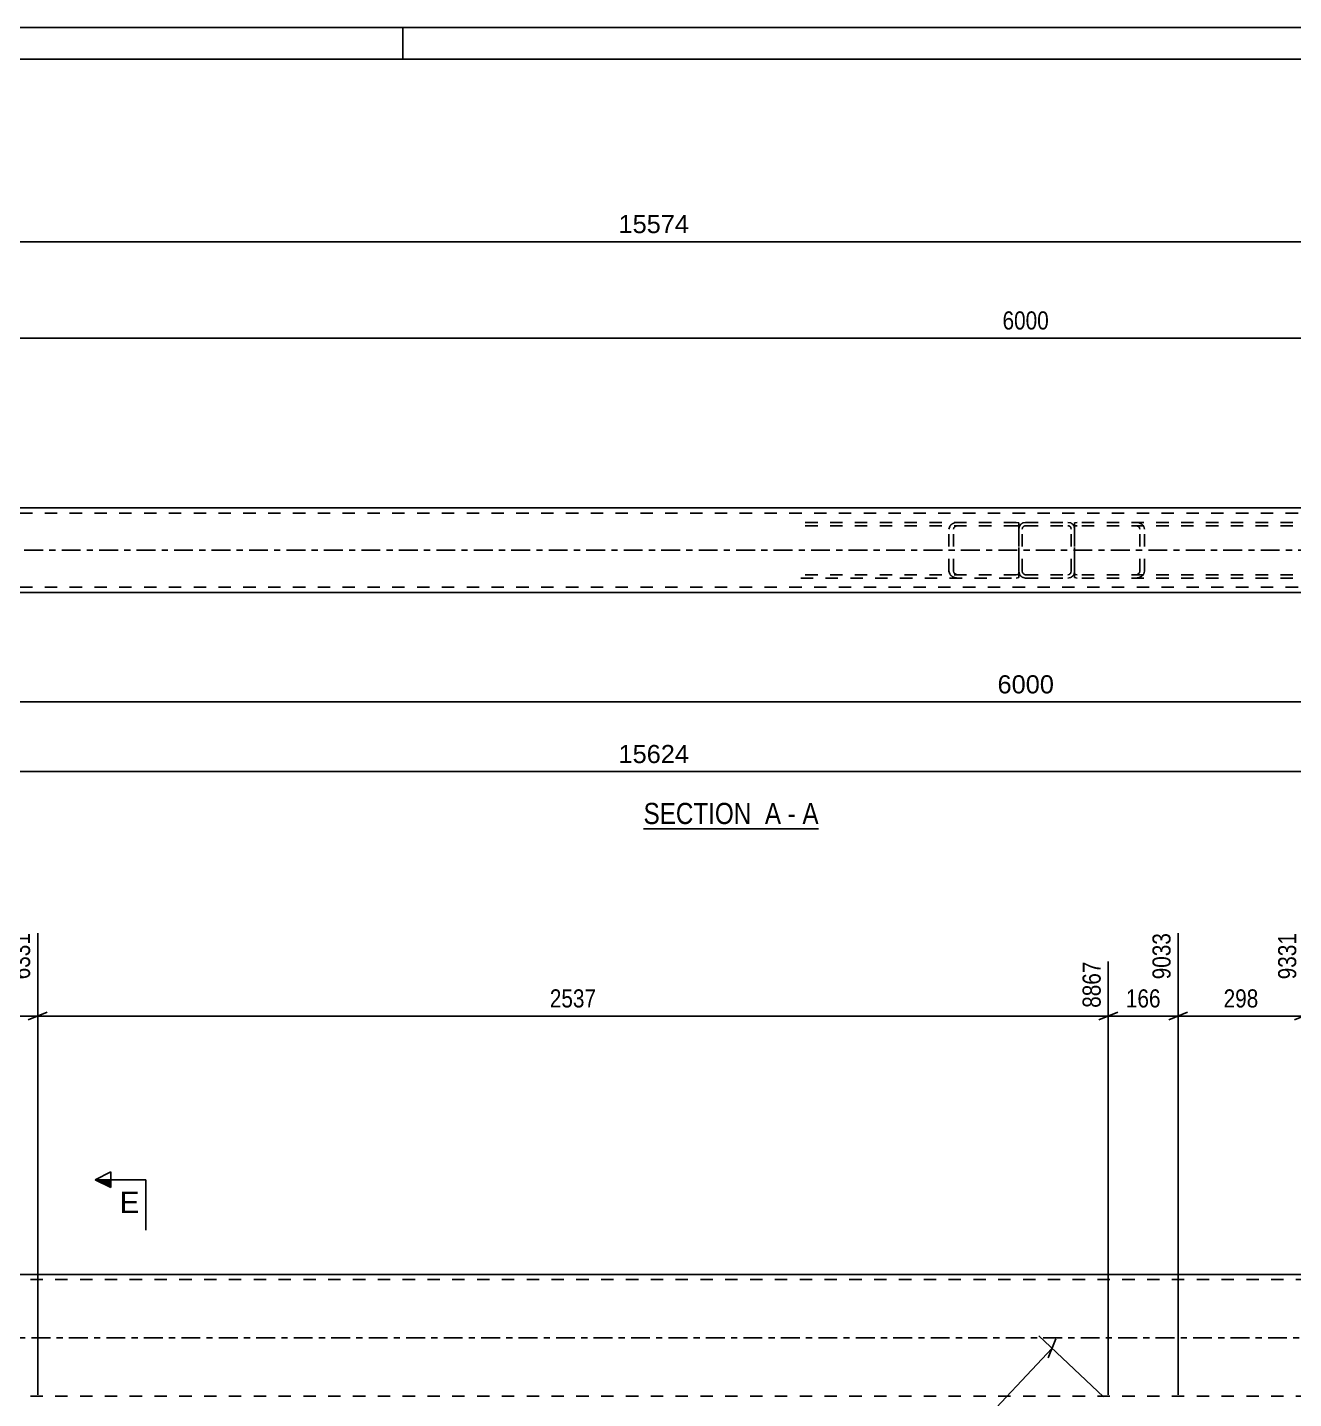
# Model space of a CAD drawing. Header units: millimetres. Extents: x -82 to 1107, y -634 to 207.
# Drawn here: x 417.7 to 617.7, y -9.6 to 207.1 of the extents above; entities that cross this region are included whole.
import ezdxf

# ---------------------------------------------------------------- set-up
doc = ezdxf.new("R2010")
doc.units = ezdxf.units.MM
doc.linetypes.add('DXK_LINE_DOT2', pattern=[3.9198, 1.9599, -1.9599])
doc.linetypes.add('DXK_LINE_DOT3', pattern=[5.9187, 2.979, -0.9799, 0.9799, -0.9799])
doc.styles.add('Arial', font='ARIAL.TTF', dxfattribs={"height": 0.2})
doc.styles.add('Arial Narrow', font='ARIALN.TTF', dxfattribs={"height": 0.2})

# ---------------------------------------------------------------- blocks, each defined once
blk = doc.blocks.new('Unknown-348435297-1162')
at = {"color": 5, "linetype": 'Continuous'}
for p, q in [((1106.97, 207.06), (-82.03, 207.06)), ((476.97, 202.06), (476.97, 207.06)), ((1101.97, 202.06), (-77.03, 202.06))]:
    blk.add_line(p, q, dxfattribs=at)
blk = doc.blocks.new('Unknown-348435297-12 - 2361')
at = {"color": 6, "linetype": 'Continuous'}
blk.add_line((514.99, 80.44), (542.64, 80.44), dxfattribs=at)
at = {"color": 0, "linetype": 'Continuous'}
blk.add_wipeout([(533.1, 81.19), (533.1, 84.69), (514.99, 84.69), (514.99, 81.19)], dxfattribs=at)
at = {"color": 7, "linetype": 'Continuous', "style": 'Arial Narrow'}
blk.add_text('SECTION ', height=3.34, dxfattribs=at).set_placement((514.99, 81.19))
at = {"color": 0, "linetype": 'Continuous'}
blk.add_wipeout([(536.71, 81.19), (536.71, 84.69), (534.15, 84.69), (534.15, 81.19)], dxfattribs=at)
blk.add_wipeout([(539.03, 81.19), (539.03, 84.69), (537.76, 84.69), (537.76, 81.19)], dxfattribs=at)
at = {"color": 7, "linetype": 'Continuous', "style": 'Arial Narrow'}
for s, p in [('A', (534.15, 81.19)), ('-', (537.76, 81.19))]:
    blk.add_text(s, height=3.34, dxfattribs=at).set_placement(p)
at = {"color": 0, "linetype": 'Continuous'}
blk.add_wipeout([(542.64, 81.19), (542.64, 84.69), (540.08, 84.69), (540.08, 81.19)], dxfattribs=at)
at = {"color": 7, "linetype": 'Continuous', "style": 'Arial Narrow'}
blk.add_text('A', height=3.34, dxfattribs=at).set_placement((540.08, 81.19))
blk = doc.blocks.new('Part-348435297-4078 - 3826')
at = {"color": 7, "linetype": 'DXK_LINE_DOT2'}
for p, q in [((1035.5, 9.2), (45.43, 9.2)), ((1035.5, -9.2), (45.43, -9.2))]:
    blk.add_line(p, q, dxfattribs=at)
at = {"color": 2, "linetype": 'Continuous'}
blk.add_line((800.51, 10), (407.17, 10), dxfattribs=at)
at = {"color": 7, "linetype": 'DXK_LINE_DOT3'}
blk.add_line((45.43, 0), (1035.5, 0), dxfattribs=at)
blk = doc.blocks.new('Part-348435297-2371 - 2361')
at = {"color": 7, "linetype": 'DXK_LINE_DOT2'}
for p, q in [((583.5, 128.86), (583.08, 128.8)), ((583.08, 128.8), (583.08, 120.12)), ((583.08, 128.21), (583.22, 128.29)), ((583.22, 128.29), (583.5, 128.33)), ((617.54, 128.86), (583.5, 128.86)), ((617.54, 128.33), (583.5, 128.33)), ((593.22, 128.78), (592.66, 128.86)), ((592.66, 128.33), (592.94, 128.29)), ((593.33, 128), (593.39, 127.79)), ((594.12, 127.79), (594.01, 128.2)), ((593.39, 121.13), (593.39, 127.79)), ((594.12, 121.13), (594.12, 127.79)), ((583.22, 120.63), (583.08, 120.71)), ((583.08, 120.12), (583.5, 120.06)), ((583.5, 120.59), (583.22, 120.63)), ((617.54, 120.59), (583.5, 120.59)), ((617.54, 120.06), (583.5, 120.06)), ((592.94, 120.63), (592.66, 120.59)), ((592.66, 120.06), (593.22, 120.14)), ((593.39, 121.13), (593.33, 120.92)), ((594.01, 120.72), (594.12, 121.13))]:
    blk.add_line(p, q, dxfattribs=at)
for centre, radius, start, end in [((592.77, 127.64), 0.668, 32.4104, 75.4453), ((592.88, 127.49), 1.34, 32.4104, 75.4453), ((592.77, 121.28), 0.668, 284.5547, 327.5896), ((592.88, 121.44), 1.34, 284.5547, 327.5896)]:
    blk.add_arc(centre, radius, start, end, dxfattribs=at)
blk = doc.blocks.new('Part-348435297-2496 - 2361')
at = {"color": 7, "linetype": 'DXK_LINE_DOT2'}
for p, q in [((1010.34, 130.33), (44.28, 130.33)), ((1010.34, 118.59), (44.28, 118.59))]:
    blk.add_line(p, q, dxfattribs=at)
at = {"color": 2, "linetype": 'Continuous'}
for p, q in [((775.35, 131.13), (382.02, 131.13)), ((775.35, 117.79), (382.02, 117.79))]:
    blk.add_line(p, q, dxfattribs=at)
at = {"color": 7, "linetype": 'DXK_LINE_DOT3'}
blk.add_line((44.28, 124.46), (1010.34, 124.46), dxfattribs=at)
blk = doc.blocks.new('Part-348435297-2368 - 2361')
at = {"color": 7, "linetype": 'DXK_LINE_DOT2'}
for p, q in [((573.85, 128.86), (539.81, 128.86)), ((573.85, 128.33), (539.81, 128.33)), ((563.34, 128.2), (563.23, 127.79)), ((563.96, 127.79), (564.02, 128)), ((564.7, 128.86), (564.14, 128.78)), ((564.42, 128.29), (564.7, 128.33)), ((573.85, 128.86), (574.28, 128.8)), ((573.85, 128.33), (574.13, 128.29)), ((574.13, 128.29), (574.28, 128.21)), ((574.28, 128.8), (574.28, 120.12)), ((563.23, 121.13), (563.23, 127.79)), ((563.96, 121.13), (563.96, 127.79)), ((573.85, 120.59), (539.81, 120.59)), ((539.81, 120.06), (573.85, 120.06)), ((563.23, 121.13), (563.34, 120.72)), ((564.02, 120.92), (563.96, 121.13)), ((564.14, 120.14), (564.7, 120.06)), ((564.7, 120.59), (564.42, 120.63)), ((574.13, 120.63), (573.85, 120.59)), ((573.85, 120.06), (574.28, 120.12)), ((574.28, 120.71), (574.13, 120.63))]:
    blk.add_line(p, q, dxfattribs=at)
for centre, radius, start, end in [((564.47, 127.49), 1.34, 104.5553, 147.5904), ((564.58, 127.64), 0.668, 104.5553, 147.5904), ((564.47, 121.44), 1.34, 212.4096, 255.4447), ((564.58, 121.28), 0.668, 212.4096, 255.4447)]:
    blk.add_arc(centre, radius, start, end, dxfattribs=at)
blk = doc.blocks.new('Part-348435297-2377 - 2361')
at = {"color": 7, "linetype": 'DXK_LINE_DOT2'}
for p, q in [((574.36, 128.2), (574.28, 127.79)), ((574.81, 127.79), (574.85, 128)), ((575.34, 128.86), (574.93, 128.78)), ((575.14, 128.29), (575.34, 128.33)), ((575.34, 128.86), (582.01, 128.86)), ((575.34, 128.33), (582.01, 128.33)), ((582.42, 128.78), (582.01, 128.86)), ((582.01, 128.33), (582.21, 128.29)), ((582.5, 128), (582.54, 127.79)), ((583.08, 127.79), (582.99, 128.2)), ((574.28, 121.13), (574.28, 127.79)), ((574.81, 121.13), (574.81, 127.79)), ((582.54, 121.13), (582.54, 127.79)), ((583.08, 121.13), (583.08, 127.79)), ((574.28, 121.13), (574.36, 120.72)), ((574.85, 120.92), (574.81, 121.13)), ((574.93, 120.14), (575.34, 120.06)), ((575.34, 120.59), (575.14, 120.63)), ((575.34, 120.59), (582.01, 120.59)), ((575.34, 120.06), (582.01, 120.06)), ((582.21, 120.63), (582.01, 120.59)), ((582.01, 120.06), (582.42, 120.14)), ((582.54, 121.13), (582.5, 120.92)), ((582.99, 120.72), (583.08, 121.13))]:
    blk.add_line(p, q, dxfattribs=at)
for centre, radius, start, end in [((575.34, 127.79), 1.07, 112.5, 157.5), ((575.34, 127.79), 0.533, 112.5, 157.5), ((582.01, 127.79), 0.533, 22.5, 67.5), ((582.01, 127.79), 1.07, 22.5, 67.5), ((575.34, 121.13), 1.07, 202.5, 247.5), ((575.34, 121.13), 0.533, 202.5, 247.5), ((582.01, 121.13), 0.533, 292.5, 337.5), ((582.01, 121.13), 1.07, 292.5, 337.5)]:
    blk.add_arc(centre, radius, start, end, dxfattribs=at)
blk = doc.blocks.new('StraightDimension-348435297-4392 - 3826')
at = {"color": 7, "linetype": 'Continuous'}
for p, q in [((399.44, -9), (399.44, 63.96)), ((419.29, -9), (419.29, 63.96)), ((400.94, 51.45), (397.94, 50.25)), ((399.44, 50.85), (419.29, 50.85)), ((417.79, 50.25), (420.79, 51.45))]:
    blk.add_line(p, q, dxfattribs=at)
at = {"color": 0, "linetype": 'Continuous'}
blk.add_wipeout([(418.69, 64.56), (414.49, 64.56), (414.49, 56.05), (418.69, 56.05)], dxfattribs=at)
at = {"color": 0}
blk.add_wipeout([(412.71, 51.6), (412.71, 55.8), (406.02, 55.8), (406.02, 51.6)], dxfattribs=at)
at = {"color": 3, "linetype": 'Continuous', "style": 'Arial Narrow'}
blk.add_text('6331', height=2.863, rotation=90.0002, dxfattribs=at).set_placement((418.09, 56.65))
at = {"color": 3, "style": 'Arial Narrow'}
blk.add_text('298', height=2.863, dxfattribs=at).set_placement((406.62, 52.2))
blk = doc.blocks.new('StraightDimension-348435297-4403 - 3826')
at = {"color": 7, "linetype": 'Continuous'}
for p, q in [((419.29, -9), (419.29, 63.96)), ((588.39, -9), (588.39, 59.46)), ((420.79, 51.45), (417.79, 50.25)), ((419.29, 50.85), (588.39, 50.85)), ((586.89, 50.25), (589.89, 51.45))]:
    blk.add_line(p, q, dxfattribs=at)
at = {"color": 0, "linetype": 'Continuous'}
blk.add_wipeout([(587.79, 60.06), (583.59, 60.06), (583.59, 51.55), (587.79, 51.55)], dxfattribs=at)
at = {"color": 0}
blk.add_wipeout([(508.09, 51.6), (508.09, 55.8), (499.58, 55.8), (499.58, 51.6)], dxfattribs=at)
at = {"color": 3, "linetype": 'Continuous', "style": 'Arial Narrow'}
blk.add_text('8867', height=2.863, rotation=90.0002, dxfattribs=at).set_placement((587.19, 52.15))
at = {"color": 3, "style": 'Arial Narrow'}
blk.add_text('2537', height=2.863, dxfattribs=at).set_placement((500.18, 52.2))
blk = doc.blocks.new('StraightDimension-348435297-4417 - 3826')
at = {"color": 7, "linetype": 'Continuous'}
for p, q in [((599.43, -9), (599.43, 63.96)), ((588.39, -9), (588.39, 59.46)), ((586.89, 50.25), (589.89, 51.45)), ((588.39, 50.85), (599.43, 50.85)), ((600.93, 51.45), (597.93, 50.25))]:
    blk.add_line(p, q, dxfattribs=at)
at = {"color": 0}
blk.add_wipeout([(597.25, 51.6), (597.25, 55.8), (590.57, 55.8), (590.57, 51.6)], dxfattribs=at)
at = {"color": 0, "linetype": 'Continuous'}
blk.add_wipeout([(598.83, 64.56), (594.63, 64.56), (594.63, 56.05), (598.83, 56.05)], dxfattribs=at)
at = {"color": 3, "linetype": 'Continuous', "style": 'Arial Narrow'}
blk.add_text('9033', height=2.863, rotation=90.0002, dxfattribs=at).set_placement((598.23, 56.65))
at = {"color": 3, "style": 'Arial Narrow'}
blk.add_text('166', height=2.863, dxfattribs=at).set_placement((591.17, 52.2))
blk = doc.blocks.new('StraightDimension-348435297-4428 - 3826')
at = {"color": 7, "linetype": 'Continuous'}
for p, q in [((599.43, -9), (599.43, 63.96)), ((619.28, -9), (619.28, 63.96)), ((600.93, 51.45), (597.93, 50.25)), ((599.43, 50.85), (619.28, 50.85)), ((617.78, 50.25), (620.78, 51.45))]:
    blk.add_line(p, q, dxfattribs=at)
at = {"color": 0, "linetype": 'Continuous'}
blk.add_wipeout([(618.68, 64.56), (614.48, 64.56), (614.48, 56.05), (618.68, 56.05)], dxfattribs=at)
at = {"color": 0}
blk.add_wipeout([(612.7, 51.6), (612.7, 55.8), (606.01, 55.8), (606.01, 51.6)], dxfattribs=at)
at = {"color": 3, "linetype": 'Continuous', "style": 'Arial Narrow'}
blk.add_text('9331', height=2.863, rotation=90.0002, dxfattribs=at).set_placement((618.08, 56.65))
at = {"color": 3, "style": 'Arial Narrow'}
blk.add_text('298', height=2.863, dxfattribs=at).set_placement((606.61, 52.2))
blk = doc.blocks.new('StraightDimension-348435297-11902 - 3826')
at = {"color": 7, "linetype": 'Continuous'}
for p, q in [((587.66, -9.31), (577.44, 0.3)), ((494.96, -91.56), (579.51, -1.65)), ((578.92, -3.16), (580.1, -0.15)), ((503.11, -99.23), (492.89, -89.61)), ((495.55, -90.06), (494.37, -93.07))]:
    blk.add_line(p, q, dxfattribs=at)
at = {"color": 0}
blk.add_wipeout([(540.15, -42.42), (537.09, -39.54), (530.17, -46.89), (533.23, -49.77)], dxfattribs=at)
at = {"color": 3, "style": 'Arial'}
blk.add_text('1851', height=2.865, rotation=46.7591, dxfattribs=at).set_placement((533.21, -48.92))
blk = doc.blocks.new('StraightDimension-348435297-7359 - 2361')
at = {"color": 7, "linetype": 'Continuous'}
blk.add_line((375.35, 157.98), (775.35, 157.98), dxfattribs=at)
at = {"color": 0}
blk.add_wipeout([(579.61, 158.73), (579.61, 162.93), (571.09, 162.93), (571.09, 158.73)], dxfattribs=at)
at = {"color": 3, "style": 'Arial Narrow'}
blk.add_text('6000', height=2.863, dxfattribs=at).set_placement((571.69, 159.33))
blk = doc.blocks.new('StraightDimension-348435297-12353 - 2361')
at = {"color": 7, "linetype": 'Continuous'}
blk.add_line((22.84, 173.21), (1010.34, 173.21), dxfattribs=at)
at = {"color": 0}
blk.add_wipeout([(522.75, 173.96), (522.75, 178.16), (510.43, 178.16), (510.43, 173.96)], dxfattribs=at)
at = {"color": 3, "style": 'Arial'}
blk.add_text('15574', height=2.865, dxfattribs=at).set_placement((511.03, 174.56))
blk = doc.blocks.new('StraightDimension-348435297-12420 - 2361')
at = {"color": 7, "linetype": 'Continuous'}
blk.add_line((375.35, 100.48), (775.35, 100.48), dxfattribs=at)
at = {"color": 0}
blk.add_wipeout([(580.4, 101.23), (580.4, 105.43), (570.3, 105.43), (570.3, 101.23)], dxfattribs=at)
at = {"color": 3, "style": 'Arial'}
blk.add_text('6000', height=2.865, dxfattribs=at).set_placement((570.9, 101.83))
blk = doc.blocks.new('StraightDimension-348435297-12464 - 2361')
at = {"color": 7, "linetype": 'Continuous'}
blk.add_line((21.18, 89.47), (1012.01, 89.47), dxfattribs=at)
at = {"color": 0}
blk.add_wipeout([(522.75, 90.22), (522.75, 94.42), (510.43, 94.42), (510.43, 90.22)], dxfattribs=at)
at = {"color": 3, "style": 'Arial'}
blk.add_text('15624', height=2.865, dxfattribs=at).set_placement((511.03, 90.82))
blk = doc.blocks.new('SectionMark-348435297-13215 - 3826')
at = {"linetype": 'Continuous'}
blk.add_hatch(color=6, dxfattribs=at).paths.add_polyline_path([(430.85, 24.99), (430.85, 23.74), (428.35, 24.99)])
at = {"color": 6, "linetype": 'Continuous'}
for p, q in [((428.35, 24.99), (430.85, 26.24)), ((430.85, 23.74), (430.85, 26.24)), ((436.35, 24.99), (428.35, 24.99)), ((428.35, 24.99), (430.85, 23.74))]:
    blk.add_line(p, q, dxfattribs=at)
at = {"color": 0, "linetype": 'Continuous'}
blk.add_wipeout([(435.35, 19.74), (435.35, 23.24), (432.24, 23.24), (432.24, 19.74)], dxfattribs=at)
at = {"color": 6, "linetype": 'Continuous'}
blk.add_line((436.35, 24.99), (436.35, 16.99), dxfattribs=at)
at = {"color": 3, "linetype": 'Continuous', "style": 'Arial'}
blk.add_text('E', height=3.34, dxfattribs=at).set_placement((432.24, 19.74))

msp = doc.modelspace()

# ---------------------------------------------------------------- block references
for name in ['Unknown-348435297-1162', 'Part-348435297-2496 - 2361', 'Part-348435297-2368 - 2361', 'Part-348435297-2377 - 2361', 'Part-348435297-2371 - 2361', 'Part-348435297-4078 - 3826']:
    msp.add_blockref(name, (0, 0))

# ---------------------------------------------------------------- next in the draw order: block references
for name in ['StraightDimension-348435297-7359 - 2361', 'StraightDimension-348435297-12420 - 2361', 'Unknown-348435297-12 - 2361', 'StraightDimension-348435297-4392 - 3826']:
    msp.add_blockref(name, (0, 0))

# ---------------------------------------------------------------- next in the draw order: block references
for name in ['StraightDimension-348435297-12353 - 2361', 'StraightDimension-348435297-12464 - 2361', 'StraightDimension-348435297-4403 - 3826']:
    msp.add_blockref(name, (0, 0))

# ---------------------------------------------------------------- next in the draw order: block references
for name in ['StraightDimension-348435297-4417 - 3826', 'SectionMark-348435297-13215 - 3826']:
    msp.add_blockref(name, (0, 0))

# ---------------------------------------------------------------- next in the draw order: block references
for name in ['StraightDimension-348435297-4428 - 3826', 'StraightDimension-348435297-11902 - 3826']:
    msp.add_blockref(name, (0, 0))

doc.saveas('drawing.dxf')
